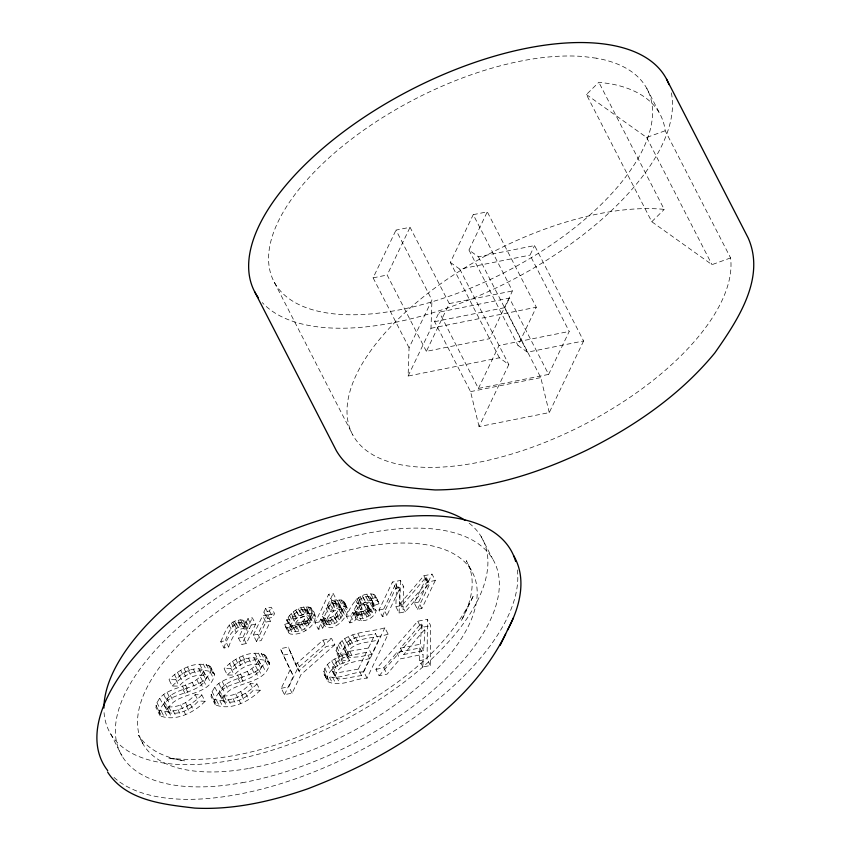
<?xml version="1.0" encoding="UTF-8"?>
<svg xmlns="http://www.w3.org/2000/svg" width="851" height="851" viewBox="0 0 851 851"><rect width="100%" height="100%" fill="white"/><g stroke="black" fill="none" stroke-linecap="round" stroke-linejoin="round"><path stroke-width="0.64" stroke-dasharray="4.25 3.19" d="M430.383 665.493L427.117 659.142L427.415 619.305L417.735 621.241L375.855 669.375L379.12 675.737L387.099 674.141L400.044 658.929L423.107 654.323L422.926 666.982L430.383 665.493L430.691 625.666L427.415 619.305M422.926 666.982L419.66 660.631L419.841 647.962L396.779 652.568L383.833 667.79L375.855 669.375M395.853 606.667L402.066 605.423L425.521 577.861L426.479 577.669L429.744 584.02L428.787 584.212L405.342 611.784L399.119 613.018L395.853 606.667L396.609 583.637L395.662 583.829L383.631 609.103L386.907 615.464L382.269 616.39L378.993 610.029L392.417 582.041L400.47 580.435L403.736 586.786L403.055 609.55L404.002 609.359L427.128 582.116L435.286 580.488L432.021 574.127L423.862 575.755L400.736 602.997L399.779 603.189L400.47 580.435M399.119 613.018L399.885 589.988L396.609 583.637M583.605 340.964L549.257 412.586L479.06 426.617L508.824 364.536L499.367 357.792L408.097 376.036L409.065 347.793L431.957 300.041L396.013 230.089L410.054 227.281L449.275 303.594L426.372 351.346L489.559 338.719L512.451 290.968L473.241 214.654L487.283 211.846L536.3 307.232L517.982 345.442L527.439 352.186L583.605 340.964L534.588 245.577L478.422 256.8L468.965 250.056L487.283 211.846M408.097 376.036L430.989 328.284L431.957 300.041M423.585 650.568L420.32 644.207L421.649 624.07L420.32 624.336L400.395 648.185L403.661 654.547L423.585 650.568L424.915 630.431L421.649 624.07M309.881 622.485C307.009 628.24 300.318 632.655 293.797 631.495L289.329 622.698L284.681 624.485L285.33 626.453L287.042 627.623C297.52 629.463 315.21 619.677 310.987 607.869C301.669 604.295 290.67 611.656 286.627 620.124L289.893 626.474L309.881 622.485L306.615 616.124L286.627 620.124M285.33 626.453L288.606 632.814L290.319 633.984C302.722 636.41 323.082 622.209 311.966 609.093M320.774 619.102C338.943 630.24 359.462 584.85 327.465 605.348L330.731 611.709C369.611 589.115 330.954 649.153 320.774 619.102L319.412 621.932L322.678 628.293L318.263 629.176L314.987 622.815L328.656 594.328L333.177 593.424L336.453 599.785L330.731 611.709M343.793 648.792C346.846 635.25 365.111 636.793 375.408 633.463L378.674 639.824L371.685 654.398L360.026 656.727L350.495 657.461L348.623 656.929L347.059 655.153L343.793 648.792L348.623 656.929M347.059 655.153C350.112 641.611 368.377 643.154 378.674 639.824M310.828 620.294L307.562 613.943L307.413 610.178C301.871 607.22 294.989 612.337 292.095 617.028L295.371 623.389L310.828 620.294L311.275 618.092L307.413 610.178M336.049 650.738C341.325 630.612 369.557 632.857 384.865 627.804L388.13 634.165L367.036 678.151C354.548 678.449 340.347 687.608 328.103 681.715L323.805 673.588C324.082 662.514 336.89 657.27 345.931 654.536L346.166 654.047L341.219 654.121L337.804 653.132L336.049 650.738C337.464 657.376 342.379 662.28 349.431 660.397L346.166 654.047M388.13 634.165C372.823 639.218 344.591 636.973 339.315 657.1L339.879 658.44M160.169 715.829L155.924 707.67C159.19 683.438 195.496 691.118 203.453 671.109L202.219 669.386C192.475 666.982 182.146 672.354 175.88 679.715L168.987 679.694L172.264 686.055L179.146 686.076C185.412 678.704 195.741 673.343 205.485 675.747L206.719 677.47C198.762 697.469 162.456 689.799 159.19 714.032L160.169 715.829C175.497 722.052 194.336 712.489 205.102 701.288L201.825 694.927L195.156 694.629C188.028 702.905 175.944 709.021 164.977 706.245L163.775 704.394C171.317 684.087 207.357 691.682 211.208 667.982L210.314 666.354C196.315 659.919 178.838 669.258 168.987 679.694M215.282 704.819L211.037 696.661C214.303 672.428 250.609 680.098 258.566 660.099L257.332 658.376C247.588 655.972 237.259 661.333 230.993 668.705L224.1 668.684L227.366 675.045L234.259 675.056C240.525 667.695 250.854 662.323 260.597 664.737L261.831 666.461C253.875 686.459 217.569 678.79 214.303 703.022L215.282 704.819C230.61 711.042 249.449 701.479 260.204 690.278L256.938 683.917L250.268 683.619C243.141 691.895 231.057 698.011 220.09 695.235L218.877 693.384C226.43 673.077 262.47 680.672 266.32 656.972L265.427 655.344C251.428 648.898 233.951 658.248 224.1 668.684M331.964 670.131C335.251 655.483 354.835 655.291 366.419 652.206L369.685 658.568L361.579 675.471L340.889 679.141L336.847 678.524L335.741 677.683L331.964 670.131L335.741 677.683M335.23 676.481C338.517 661.844 358.101 661.653 369.685 658.568M205.102 701.288L198.421 700.99C191.294 709.266 179.21 715.383 168.243 712.606L167.041 710.755C174.583 690.448 210.633 698.043 214.473 674.343L211.208 667.982M260.204 690.278L253.534 689.98C246.407 698.256 234.323 704.373 223.356 701.596L222.154 699.745C229.696 679.428 265.746 687.023 269.586 663.333L266.32 656.972M354.239 609.827C357.728 614.752 367.121 611.412 368.313 605.997L366.313 604.54L356.324 605.465L354.239 609.827L358.505 617.507L359.941 618.305L364.09 618.347L370.111 615.369L371.579 612.358L368.313 605.997M352.771 612.486C359.143 617.411 371.153 612.124 372.876 604.412L372.004 602.912L369.717 602.168L357.356 603.338C359.154 598.359 365.005 595.849 369.983 596.796L374.376 605.433L379.12 603.667L375.334 595.392L373.674 594.285C359.048 591.466 350.803 604.806 346.548 616.518L349.814 622.879L353.931 622.049L356.037 618.847L352.771 612.486L350.665 615.688L346.548 616.518M356.037 618.847C362.42 623.772 374.419 618.486 376.142 610.773L372.876 604.412M322.231 616.262C327.912 623.06 338.826 612.986 339.857 606.327L339.581 604.231C332.433 599.881 323.465 609.582 322.231 616.262L326.231 623.9C333.305 627.559 341.602 619.379 343.134 612.688L342.857 610.592L339.581 604.231M327.071 679.949C327.358 668.875 340.155 663.631 349.197 660.897L349.431 660.397M435.286 580.488L421.862 608.476L417.501 609.348L414.235 602.987L426.479 577.669M417.501 609.348L429.744 584.02M395.662 583.829L398.928 590.179L386.907 615.464M409.065 347.793L373.11 277.841L396.013 230.089M426.372 351.346L387.152 275.033L410.054 227.281M220.739 641.654C224.738 633.591 227.547 621.655 238.184 620.241C244.003 618.369 248.215 623.357 249.545 628.549L251.236 625.028L247.96 618.666L252.321 617.794L255.598 624.155L246.29 643.558L241.758 644.462L238.493 638.101L244.865 624.825C234.993 615.698 227.494 634.218 225.377 640.729L228.642 647.09L224.015 648.015L220.739 641.654L225.377 640.729M224.015 648.015C226.302 638.261 237.067 619.794 249.545 628.549M228.642 647.09C230.759 640.58 238.269 622.049 248.13 631.187L241.758 644.462M246.269 622.198L247.96 618.666M246.29 643.558L243.024 637.197L252.321 617.794M263.874 612.114L265.682 608.348L271.278 607.231L274.543 613.592L272.735 617.358L267.15 618.475L263.874 612.114L269.469 610.997L271.278 607.231M253.3 635.144L262.608 615.741L267.193 614.826L270.458 621.187L261.151 640.59L256.576 641.505L253.3 635.144L257.885 634.229L267.193 614.826M267.15 618.475L268.948 614.709L265.682 608.348M256.576 641.505L265.874 622.102L262.608 615.741M499.367 357.792L450.339 262.406L473.241 214.654M479.06 426.617L470.56 391.63L434.616 321.678L439.19 312.126L509.398 298.105L548.618 374.408L478.411 388.439L439.19 312.126M289.893 626.474C293.765 618.071 306.849 608.944 315.242 615.443M334.815 644.813L301.031 674.556L292.127 693.118L284.5 694.65L281.234 688.289L290.138 669.716L280.298 648.696L288.266 647.111L298.882 670.95L326.21 646.537L334.815 644.813L331.55 638.463L322.933 640.175L295.616 664.588L288.266 647.111M284.5 694.65L293.404 676.077L280.298 648.696M327.465 605.348L333.177 593.424M292.127 693.118L288.861 686.768L297.765 668.195L331.55 638.463M318.263 629.176L331.922 600.689L328.656 594.328M322.678 628.293L324.04 625.453M342.857 610.592C335.698 606.242 326.731 615.943 325.497 622.613L326.231 623.9M549.257 412.586L540.768 377.599L504.813 307.647L509.398 298.105M548.618 374.408L569.223 331.433L530.003 255.119L534.588 245.577M357.505 616.188L359.601 611.826L356.324 605.465M376.142 610.773L375.27 609.273L372.983 608.518L360.622 609.699C362.42 604.721 368.27 602.21 373.249 603.157L374.174 604.019M478.411 388.439L499.016 345.463L569.223 331.433M382.269 616.39L395.683 588.403L392.417 582.041M361.579 675.471L358.314 669.12L366.419 652.206M371.685 654.398L368.419 648.037L375.408 633.463M367.036 678.151L363.771 671.79L384.865 627.804M421.862 608.476L418.596 602.114L432.021 574.127M349.814 622.879C354.069 611.156 362.313 597.827 376.95 600.646L378.599 601.753M289.329 622.698L290.531 625.134C297.042 626.293 303.733 621.879 306.615 616.124M295.371 623.389C298.254 618.698 305.137 613.582 310.689 616.539M424.915 630.431L423.585 630.687L403.661 654.547M379.12 675.737L421 627.602L430.691 625.666M201.825 694.927C191.071 706.128 172.232 715.691 156.903 709.468L155.924 707.67M256.938 683.917C246.173 695.118 227.345 704.681 212.016 698.458L211.037 696.661M730.583 257.927L711.989 264.65L651.781 221.728L586.413 94.535L598.849 82.26L609.561 83.632A209.963 97.599 -27.2 0 1 665.216 130.746L730.583 257.927A209.963 97.599 -27.2 0 1 503.101 456.53A209.963 97.599 -27.2 0 1 365.494 358.431A209.963 97.599 -27.2 0 1 662.216 209.186L664.216 209.442L598.849 82.26M651.781 221.728L664.216 209.442M172.264 686.055C182.114 675.62 199.591 666.269 213.58 672.715L214.473 674.343M227.366 675.045C237.227 664.599 254.704 655.259 268.693 661.706L269.586 663.333M284.681 624.485L287.946 630.846L292.595 629.059L293.797 631.495M374.376 605.433L371.11 599.083L375.855 597.306L379.12 603.667M586.413 94.535L646.632 137.468L665.216 130.746M373.11 277.841L387.152 275.033M450.339 262.406L459.806 269.15L530.003 255.119M449.275 303.594L512.451 290.968M434.616 321.678L504.813 307.647M430.989 328.284L536.3 307.232M470.56 391.63L540.768 377.599M331.922 600.689L336.453 599.785M395.683 588.403L403.736 586.786M268.948 614.709L274.543 613.592M398.928 590.179L399.885 589.988M251.236 625.028L255.598 624.155M265.874 622.102L270.458 621.187M292.095 617.028L307.562 613.943M238.493 638.101L243.024 637.197M314.987 622.815L319.412 621.932M378.993 610.029L383.631 609.103M414.235 602.987L418.596 602.114M283.564 655.057L291.542 653.472M368.419 648.037L349.75 651.249L345.357 650.568M400.395 648.185L420.32 644.207M358.314 669.12L337.624 672.779L332.464 671.322M281.234 688.289L288.861 686.768M363.771 671.79C351.272 672.088 337.07 681.247 324.837 675.354L323.805 673.588M419.66 660.631L427.117 659.142M359.601 611.826L369.579 610.901L371.579 612.358M646.803 88.44L659.865 113.874M646.632 137.468L711.989 264.65M478.422 256.8L527.439 352.186M468.965 250.056L517.982 345.442M459.806 269.15L508.824 364.536M481.145 536.577L492.58 558.83M471.209 570.213L466.305 560.681C477.4 579.563 471.071 602.88 461.274 620.879L473.73 595.083C446.35 652.579 391.162 690.884 336.443 719.925C284.521 745.221 226.398 765.038 167.913 757.996L184.699 760.879C167.094 758.103 148.436 751.039 138.585 735.253L143.489 744.795M274.341 282.319L352.782 434.935M425.521 577.861L428.787 584.212M425.883 578.957L429.149 585.318M423.862 575.755L427.128 582.116M420.32 624.336L423.585 630.687M417.735 621.241L421 627.602M400.736 602.997L405.342 611.784M399.779 603.189L403.055 609.55M419.841 647.962L423.107 654.323M373.674 594.285L376.95 600.646M370.887 593.977L374.153 600.338M369.983 596.796L373.249 603.157M372.004 602.912L375.27 609.273M368.323 596.508L371.6 602.859M366.951 594.477L370.217 600.838M396.779 652.568L400.044 658.929M372.323 606.667L375.589 613.028M369.717 602.168L372.983 608.518M365.951 596.774L369.217 603.125M370.781 608.944L374.046 615.294M367.76 605.05L371.025 611.412M363.228 597.508L366.494 603.87M362.239 595.785L365.505 602.136M367.983 607.401L371.249 613.762M366.313 604.54L369.579 610.901M368.44 610.965L371.706 617.326M366.845 609.008L370.111 615.369M360.218 596.636L364.377 604.88M363.983 604.476L367.249 610.837M366.76 611.997L370.025 618.358M358.431 597.636L361.696 603.997M365.1 610.38L368.366 616.73M359.26 600.125L362.526 606.486M364.93 612.858L368.196 619.22M360.196 604.848L363.462 611.209M356.856 598.774L360.133 605.125M363.111 611.337L366.377 617.698M357.845 602.317L361.111 608.678M355.527 600.04L360.622 609.699M360.824 611.986L364.09 618.347M360.835 614.082L364.1 620.443M358.526 612.231L361.803 618.581M356.665 611.943L361.26 620.804M355.239 611.146L358.505 617.507M383.833 667.79L387.099 674.141M355.707 614.305L358.973 620.666M353.963 613.645L357.229 620.007M344.538 602.402L347.814 608.763M343.719 601.178L346.985 607.54M344.783 603.997L348.048 610.358M350.665 615.688L353.931 622.049M342.613 600.498L345.878 606.859M344.442 605.976L347.708 612.337M341.187 600.136L344.453 606.497M357.76 633.399L361.037 639.761M339.432 600.104L342.708 606.465M343.517 608.327L346.782 614.688M337.358 600.391L342.208 609.869M342.336 610.454L345.602 616.815M339.857 606.327L343.134 612.688M337.964 603.082L341.23 609.444M355.665 637.75L358.931 644.101M336.677 602.976L339.943 609.337M352.75 634.952L356.016 641.314M340.9 612.454L344.166 618.815M334.783 601.093L338.049 607.444M338.858 609.295L342.134 615.656M335.06 603.178L338.336 609.539M339.198 614.316L342.474 620.677M332.273 602.146L335.539 608.508M332.794 603.838L336.06 610.199M350.655 639.761L353.92 646.111M336.581 612.858L339.857 619.22M348.378 636.729L351.654 643.09M337.241 616.06L340.517 622.421M329.826 603.572L333.794 611.284M335.134 614.401L338.411 620.762M348.591 641.026L351.857 647.388M334.922 617.73L338.187 624.091M333.486 615.773L336.751 622.124M328.273 606.433L331.539 612.794M346.846 642.484L350.112 648.845M344.676 638.739L347.942 645.101M349.75 651.249L353.027 657.61M332.518 619.081L335.783 625.442M326.018 608.359L329.284 614.72M330.582 617.486L333.847 623.847M342.113 640.569L345.389 646.92M347.229 651.1L350.495 657.461M344.325 646.005L347.591 652.366M330.039 620.092L333.305 626.453M327.529 618.464L330.805 624.825M339.953 642.579L343.219 648.941M345.931 654.536L349.197 660.897M327.486 620.773L330.752 627.134M325.614 618.645L328.89 625.006M338.177 644.781L341.442 651.143M324.093 618.337L327.358 624.698M325.071 621.07L328.337 627.432M341.219 654.121L344.485 660.482M323.146 620.89L326.422 627.251M336.794 647.164L340.06 653.525M321.71 620.23L324.986 626.591M337.804 653.132L344.208 665.482M338.113 657.28L341.379 663.642M310.987 607.869L315.604 617.018M338.134 660.812L341.4 667.173M309.711 607.157L312.977 613.518M312.083 612.582L315.349 618.943M308.083 606.795L311.349 613.145M334.73 658.972L337.996 665.333M335.826 662.631L339.102 668.992M311.221 614.847L314.487 621.209M306.094 606.774L309.37 613.135M322.933 640.175L326.21 646.537M308.009 611.741L311.275 618.092M306.626 609.603L309.902 615.964M310.03 616.975L313.296 623.336M334.039 664.578L337.304 670.939M305.562 609.295L308.828 615.645M331.699 660.855L334.964 667.216M303.764 607.103L307.03 613.454M304.211 609.242L307.477 615.603M308.562 618.964L311.828 625.315M332.752 666.663L336.028 673.013M302.584 609.465L305.849 615.826M300.967 607.827L304.233 614.188M336.57 677.066L339.836 683.427M333.581 672.162L336.847 678.524M306.807 620.815L310.072 627.176M299.648 610.358L302.913 616.72M304.381 619.56L307.647 625.921M327.486 664.493L330.752 670.854M298.286 608.869L301.552 615.23M304.775 622.528L308.041 628.889M332.667 677.364L335.943 683.725M302.935 621.049L306.2 627.4M296.935 611.816L300.212 618.177M295.722 610.22L298.988 616.571M301.275 622.379L305.509 630.602M329.433 677.205L332.709 683.566M324.763 668.471L328.029 674.822M326.869 676.588L330.145 682.949M293.287 611.88L296.552 618.241M323.784 671.29L327.05 677.651M294.233 614.135L297.499 620.496M299.541 625.634L302.807 631.995M324.837 675.354L328.103 681.715M298.137 624.134L301.403 630.495M291.287 613.571L294.552 619.932M296.669 626.73L299.946 633.091M294.691 625.198L297.956 631.559M289.563 615.401L292.829 621.762M293.638 627.506L296.903 633.867M288.117 617.358L291.382 623.709M292.244 625.464L295.51 631.825M289.563 624.219L292.829 630.57M286.957 619.432L290.223 625.793M289.808 627.974L293.084 634.325M287.042 627.623L290.319 633.984M297.446 662.961L300.711 669.322M269.469 610.997L272.735 617.358M297.765 668.195L301.031 674.556M295.01 663.184L298.882 670.95M290.138 669.716L293.404 676.077M257.885 634.229L261.151 640.59M265.427 655.344L268.693 661.706M263.682 654.1L269.618 665.354M244.78 620.932L248.045 627.293M261.331 653.355L264.597 659.706M265.523 661.408L268.799 667.769M242.939 620.177L246.205 626.538M244.865 624.825L248.13 631.187M243.663 623.538L246.928 629.9M258.374 653.068L261.64 659.429M240.737 619.953L245.45 629.102M240.429 622.443L243.694 628.804M262.682 665.769L265.948 672.13M238.184 620.241L241.45 626.602M258.566 660.099L261.831 666.461M254.811 653.26L260.597 664.737M238.397 622.624L241.663 628.985M258.013 662.695L261.278 669.056M236.174 623.294L239.45 629.655M253.875 657.589L257.14 663.94M234.568 621.336L237.833 627.698M258.63 669.482L261.906 675.832M234.323 624.336L237.589 630.697M232.929 622.124L236.195 628.485M255.63 666.088L258.895 672.439M231.398 623.092L236.099 632.123M248.439 658.174L251.705 664.535M255.428 671.524L258.693 677.885M252.013 668.907L255.279 675.258M229.121 625.081L232.397 631.442M242.769 656.078L246.045 662.44M243.439 659.621L246.705 665.971M247.258 671.258L250.524 677.619M239.152 657.546L242.418 663.897M250.268 683.619L253.534 689.98M238.865 661.844L242.131 668.205M235.727 659.259L238.993 665.62M240.514 673.811L243.78 680.172M234.716 664.876L237.982 671.237M232.514 661.238L235.78 667.588M241.099 677.747L244.375 684.108M237.461 674.917L240.727 681.279M238.28 678.79L241.546 685.151M245.577 693.299L248.854 699.66M229.504 663.461L232.77 669.822M230.993 668.705L234.259 675.056M240.684 691.65L243.95 698.001M241.631 695.352L244.897 701.703M235.716 693.905L240.705 703.447M232.983 698.511L236.248 704.873M225.43 684.332L228.696 690.693M222.185 681.428L225.451 687.778M221.909 687.129L225.175 693.491M228.291 699.628L231.557 705.99M210.314 666.354L213.58 672.715M218.835 683.544L222.1 689.906M211.239 670.003L214.505 676.364M208.569 665.12L211.835 671.471M224.004 696.107L227.281 702.469M206.219 664.365L209.484 670.726M210.41 672.418L213.686 678.779M219.537 690.576L222.802 696.937M221.728 695.873L224.994 702.235M223.696 700.373L226.962 706.734M220.09 695.235L223.356 701.596M218.877 693.384L222.154 699.745M203.261 664.078L206.527 670.439M214.835 687.214L218.101 693.576M207.57 676.779L210.835 683.14M219.781 700.65L223.047 707M203.453 671.109L206.719 677.47M199.698 664.269L205.485 675.747M202.9 673.705L206.165 680.066M212.016 691.555L215.282 697.905M216.537 700.437L219.803 706.798M198.762 668.599L202.027 674.96M213.973 699.756L217.239 706.107M211.037 694.363L214.303 700.713M203.517 680.492L206.793 686.853M200.517 677.098L203.783 683.459M193.326 669.194L196.592 675.545M200.315 682.534L203.58 688.895M196.9 679.917L200.166 686.278M187.656 667.088L190.932 673.449M188.326 670.631L191.592 676.992M192.145 682.268L195.422 688.629M184.039 668.556L187.305 674.917M195.156 694.629L198.421 700.99M183.752 672.864L187.029 679.226M180.614 670.269L183.89 676.63M185.401 684.821L188.667 691.182M179.604 675.885L182.869 682.247M185.997 688.767L189.262 695.118M177.402 672.247L180.667 678.609M182.348 685.927L185.624 692.288M183.167 689.799L186.433 696.161M190.475 704.32L193.741 710.67M174.391 674.471L177.668 680.832M175.88 679.715L179.146 686.076M185.571 702.66L188.837 709.021M186.518 706.362L189.784 712.723M180.603 704.915L185.592 714.457M177.87 709.521L181.135 715.882M170.317 695.352L173.583 701.703M167.073 692.437L170.338 698.799M166.796 698.15L170.062 704.5M173.179 710.649L176.444 716.999M163.722 694.554L166.987 700.916M168.892 707.128L172.168 713.478M164.424 701.586L167.69 707.947M166.615 706.883L169.881 713.244M168.583 711.393L171.849 717.744M164.977 706.245L168.243 712.606M163.775 704.394L167.041 710.755M159.722 698.224L162.998 704.585M164.668 711.659L167.934 718.021M156.903 702.564L160.169 708.926M161.424 711.447L164.69 717.808M158.86 710.766L162.126 717.127M155.924 705.373L159.19 711.734M110.683 733.924L122.118 756.177M287.946 630.846L288.606 632.814M375.334 595.392L375.855 597.306M370.908 597.657L371.11 599.083M671.375 92.887A231.759 107.737 -27.2 0 1 509.377 281.426A231.759 107.737 -27.2 0 1 262.321 302.594M517.376 569.947A230.142 106.981 -27.2 0 1 355.846 752.858A230.142 106.981 -27.2 0 1 113.577 777.006M469.156 523.205A209.963 97.599 -27.2 0 1 340.155 722.244A209.963 97.599 -27.2 0 1 103.95 710.468M596.487 58.198L583.775 56.57A209.963 97.599 -27.2 0 0 272.522 235.525A209.963 97.599 -27.2 0 0 515.578 266.671A209.963 97.599 -27.2 0 0 596.487 58.198M242.024 782.76A209.963 97.599 -27.2 0 0 496.367 566.734A209.963 97.599 -27.2 0 0 183.667 623.017A209.963 97.599 -27.2 0 0 242.024 782.76M249.566 768.304A185.731 86.334 -27.2 0 0 474.56 577.201A185.731 86.334 -27.2 0 0 197.932 626.996A185.731 86.334 -27.2 0 0 249.566 768.304"/><path stroke-width="1.28" d="M507.43 630.304C519.557 607.997 527.397 579.106 513.664 555.703M107.577 772.027C126.118 800.908 163.7 804.376 194.688 808.088C233.248 810.131 271.533 801.355 307.775 788.803C386.152 758.698 466.752 711.606 505.611 634.016M500.133 645.377L513.313 618.081M666.535 79.111L748.231 238.089C765.953 278.511 737.296 320.721 714.808 352.942C680.406 394.821 634.825 426.16 586.637 450.211C539.374 472.858 487.974 489.74 435.106 489.942C400.13 487.272 356.026 484.506 336.315 450.626L254.609 291.648M258.438 297.829A231.759 107.737 -27.2 0 1 409.459 90.525A231.759 107.737 -27.2 0 1 669.003 84.632M107.726 770.644A230.142 106.981 -27.2 0 1 258.853 562.149A230.142 106.981 -27.2 0 1 515.663 561.458M103.918 708.085A209.963 97.599 -27.2 0 1 249.577 549.331A209.963 97.599 -27.2 0 1 465.263 520.418"/></g></svg>
